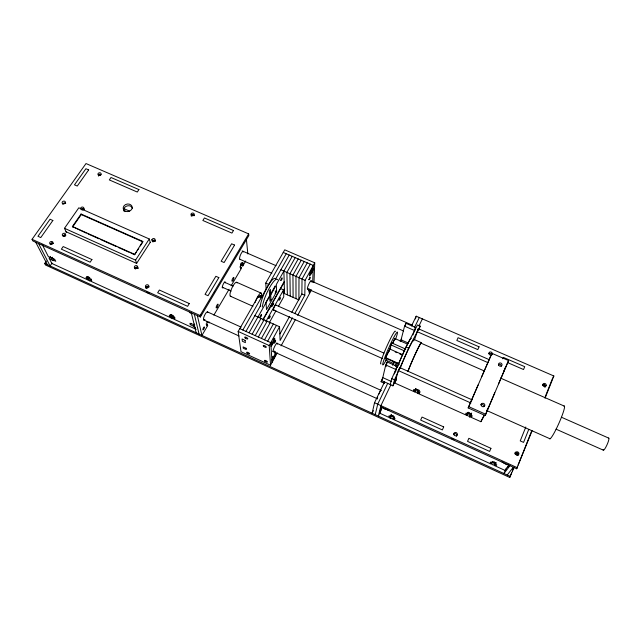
<?xml version="1.0" encoding="UTF-8"?>
<svg xmlns="http://www.w3.org/2000/svg" width="641" height="641" viewBox="0 0 641 641"><rect width="100%" height="100%" fill="white"/><g stroke="black" fill="none" stroke-linecap="round" stroke-linejoin="round"><path stroke-width="0.96" d="M301.855 294.459L302.039 279.019L310.26 264.14M294.828 313.537L304.804 295.269L305.076 280.349L314.731 262.802L284.732 249.83L265.751 283.098L266.199 289.812M310.565 290.894L310.581 290.261L309.178 292.833L310.164 289.66M309.603 272.729L311.101 273.378L311.077 274.06L313.129 269.685L311.63 269.036M312.688 282.288L313.273 265.446L283.242 252.442M313.986 282.609L314.731 262.802M384.239 383.19L384.544 381.94L374.528 402.732L372.141 413.245L373.391 410.625M399.375 364.304L385.449 358.103L385.553 357.654L389.768 349L402.788 354.777M384.528 383.326L381.091 381.772L382.781 377.621L391.579 381.579M395.529 371.892L396.987 366.364L387.188 361.997L385.746 364.961L382.485 378.887L381.091 381.772M389.239 351.268L391.691 342.903L405.721 349.105M386.082 366.66L387.188 361.997M390.481 348.007L390.698 347.093M391.098 345.419L391.691 342.903M375.225 414.655L377.717 404.183L387.709 383.366M407.644 344.161L394.872 338.528L392.981 342.879M414.559 331.181L415.6 327.527L405.961 323.312L404.575 326.165L400.697 341.212L401.707 339.137M405.224 326.149L405.961 323.312M419.022 329.915L420.143 326.109L417.483 324.955L406.025 347.013L391.779 378.647L390.225 384.624L392.901 385.826L396.483 378.839M394.359 373.919L396.987 366.364M392.901 385.826L394.495 379.865L408.742 348.207L416.946 332.302M472.241 399.912L399.72 367.581L398.293 370.562L395.128 382.236L396.515 379.328M399.223 369.384L399.72 367.581M415.456 318.897L416.209 316.197L553.864 375.987L545.034 398.237M412.94 334.931L415.6 327.527M388.831 410.448L385.666 409.006L385.537 409.511L381.251 406.995L379.704 413.181L390.04 417.9L391.274 414.975M390.249 417.155L388.903 416.538L389.127 415.721L390.481 416.338L390.802 415.216L393.935 416.642L393.606 417.764L394.96 418.381L394.72 419.198L393.366 418.581L394.047 417.123M414.559 339.682L418.285 328.697L489.395 359.745M417.756 330.508L418.285 328.697M492.216 461.905L491.142 464.068L393.149 419.318L393.366 418.581M394.223 382.765L414.527 391.883L415.817 388.871M414.799 391.066L413.413 390.449L413.709 389.544L415.096 390.161L415.512 388.927L418.733 390.369L418.309 391.603L419.703 392.228L419.39 393.133L418.004 392.508L419.022 390.305M484.556 415.2L480.862 421.698L469.957 416.794L470.366 416.025L471.784 416.666L472.233 415.817L470.815 415.176L471.423 414.014L468.138 412.532L467.529 413.701L466.111 413.068L465.678 413.926L467.097 414.559L466.696 415.328L417.724 393.326L418.004 392.508M377.405 397.885L377.685 397.108M394.127 363.151L394.544 362.053M309.731 289.291L308.625 291.182L309.266 288.955M380.618 406.819L516.646 468.755L517.375 466.912M518.112 465.062L531.325 431.786M545.275 396.659L552.622 378.166M516.646 468.755L532.15 430.68M528.753 429.406L523.569 442.394L520.236 440.896L525.812 426.994M46.368 261.023L44.67 263.467L45.463 264.989L509.731 477.449L511.59 472.802M512.327 470.943L513.441 468.162M509.731 477.449L514.146 467.297M518.112 453.836L517.575 455.174L515.084 454.044M544.738 387.148L545.235 385.906L542.823 384.848M505.813 468.932L503.962 473.531L509.932 465.703M507.015 467.361L505.188 470.486L494.379 465.55L495.613 462.522M508.241 465.735L507.624 467.273L509.17 465.238L506.959 464.228L506.638 464.661L502.055 462.001M494.379 465.55L495.765 462.626M494.836 464.901L496.238 465.542L496.751 464.829L495.341 464.188L495.958 462.666M480.862 421.698L483.995 415.416M478.106 384.985L468.17 407.916L485.133 415.512L494.748 392.813M498.594 383.735L508.569 360.571L491.919 353.327L481.687 376.732M485.133 415.512L508.569 360.571M502.776 358.816L503.377 357.398L524.723 366.684L523.537 369.536L507.512 362.558M469.957 416.794L471.656 413.028M470.366 416.025L471.455 413.669M468.17 407.916L491.919 353.327M466.696 415.328L468.066 412.307M467.529 413.701L468.186 412.203M275.213 351.388L274.725 353.175L275.478 352.326M418.309 391.603L418.99 390.137M417.724 393.326L418.733 391.122M419.39 393.133L420.071 391.659M415.096 390.161L415.785 388.694M414.527 391.883L415.881 388.959M152.374 241.345L153.151 240.431A1.675 1.426 -11.6 0 1 155.426 240.832M379.007 393.983L379.504 392.917M390.04 417.9L391.403 414.999M393.149 419.318L393.822 417.868M390.481 416.338L391.17 414.879M418.982 325.965L422.371 318.873M380.65 409.391L381.691 407.211M380.177 411.298L381.211 409.126M381.227 409.984L378.326 416.073L380.914 405.641L390.874 384.792L381.379 380.522M395.096 365.314L396.378 362.638M395.713 366.676L397.428 363.102M414.615 327.279L419.286 317.535M392.572 365.274L394.287 361.7M411.522 325.932L416.209 316.197M400.192 341.613L401.05 339.85L408.277 343.031M392.364 343.664L394.872 338.528M385.449 358.103L390.593 347.55M491.671 354.994L492.112 354.112M417.86 330.532L420.143 326.109M456.937 435.167L457.313 434.438M379.977 391.963L380.393 391.186M480.854 404.775L481.303 403.958M271.888 359.889L275.502 353.247L275.574 354.545L274.108 357.862L271.968 361.171M261.167 297.825L258.123 296.471L238.156 331.461L241.016 351.709L270.55 365.202L277.273 352.846M281.07 345.876L295.301 319.715M297.672 315.356L311.606 289.748M279.957 333.937L289.484 316.566M291.863 312.223L301.863 293.979L304.804 295.269M292.448 317.888L280.101 340.507L279.54 326.742L254.862 315.676M270.935 344.978L274.693 338.136L274.765 339.538L272.096 345.058L272.064 344.457L270.518 343.76M313.185 268.106L311.173 271.119L309.691 274.46L309.651 276.023L311.101 273.378M271.023 346.356L272.064 344.457M267.666 341.244L276.439 325.356M270.55 365.202L269.196 345.531L279.54 326.742M504.339 369.392L505.733 366.876M264.549 339.834L273.346 323.969M307.239 262.834L299.002 277.697L298.89 299.94L283.05 292.953M503.546 371.516L504.475 369.849M261.44 338.424L270.254 322.583M304.227 261.528L295.974 276.367L295.998 298.666M282.929 291.783L284.372 289.211M258.331 337.022L267.169 321.197M301.222 260.222L292.945 275.045L293.113 297.4M269.188 322.944L275.991 310.733M278.418 306.366L283.763 296.775L283.562 289.884L280.614 288.586M262.722 319.947L284.171 281.728M263.09 319.835L284.179 282.232M255.23 335.612L264.084 319.819M298.217 258.924L289.916 273.723L290.237 296.126M265.783 321.686L283.562 289.884M252.129 334.209L261.007 318.433M295.213 257.626L286.896 272.409L287.36 294.852M292.216 256.328L276.319 284.492L276.632 291.655L266.52 309.643L266.039 302.696M265.454 303.161L269.629 295.773M270.654 293.955L275.245 285.83L275.293 286.856L270.71 294.972M249.037 332.815L270.678 294.467M245.944 331.413L260.703 305.372M275.454 279.332L289.219 255.03M486.783 410.504L488.642 407.227M242.859 330.019L286.231 253.732M241.088 263.315L242.498 263.932L243.131 262.85L242.787 265.975L240.679 265.045M206.073 324.042L207.508 324.699L206.827 325.852L207.003 322.311M239.742 266.928L241.152 267.545L240.511 268.635L240.84 264.917L242.322 262.409L242.498 263.932M213.878 315.108L229.093 289.243M231.121 285.798L241.264 268.555L241.152 267.545M242.787 265.975L245.703 261.007M195.441 327.535L193.326 326.573L194.375 323.977M193.326 326.573L194.519 324.57M200.393 316.983L200.064 315.508L248.66 233.885L86.006 163.551L32.05 239.317L32.923 240.992L200.393 316.983L248.82 235.567L248.66 233.885M193.181 325.981L190.297 324.666L191.09 323.328M91.423 279.083L90.573 280.349L91.014 281.343L171.075 317.904L170.802 316.975L172.012 314.995M171.075 317.904L172.685 315.268M196.194 329.378L173.919 319.202L173.655 318.281L174.456 316.958M170.802 316.975L169.569 316.414L170.378 315.092M169.569 316.414L169.264 315.388L170.506 315.957L171.315 314.635M145.739 287.817L146.597 286.463M191.234 215.953L192.292 214.286L192.516 215.432M146.509 288.17L147.358 286.815M66.015 231.721L136.629 263.395L150.242 242.338M152.358 241.465L152.919 240.599M136.621 263.387L135.547 260.142L149.265 238.981L78.803 207.812L64.485 228.308L66.392 232.563M136.148 252.33L134.586 254.733L142.775 241.401L81.054 214.03L72.385 226.513L86.279 233.14M137.19 250.719L138.76 248.315M140.323 245.912L142.406 242.707M50.519 256.424L49.213 258.307L51.817 263.443L88.162 280.037L89.428 278.138M88.162 280.037L87.721 279.051L86.527 278.506L87.801 276.6M86.527 278.506L86.03 277.409L87.232 277.954L88.081 276.68M87.721 279.051L88.987 277.144M258.459 297.24L260.246 295.661L262.69 296.751M49.213 258.307L53.371 260.727L53.035 260.054L53.908 258.796M52.057 263.082L50.086 265.943L38.572 243.556M545.932 385.433L545.363 386.251L542.935 385.193M82.929 210.184L83.795 208.934M72.609 227.026L81.271 214.559L81.054 214.03M51.032 259.14L52.346 257.249M51.368 259.813L52.682 257.922M552.991 377.245L553.864 375.987M50.286 244.59L51.2 243.3M98.506 175.73L99.627 174.128L100.044 175.338M495.341 464.188L496.03 463.203L492.769 461.72L492.088 462.706L490.677 462.065L490.189 462.778L491.591 463.419M507.215 475.021L513.289 467.225M310.669 270.79L312.167 271.439M310.645 271.472L312.143 272.121M242.162 250.895L276.079 265.695M310.909 280.894L412.652 325.299M543.496 384.368L545.122 385.081M280.87 269.773L305.076 280.349M404.575 326.165L414.23 330.387M416.914 331.565L488.113 362.694M239.846 259.252L271.872 273.29M307.552 288.931L403.622 331.036M124.178 208.766L129.514 211.105M241.152 263.042L243.26 263.964M413.757 339.353L421.257 342.647M421.025 343.175L484.067 370.867M500.517 378.086L564.473 406.178M240.567 264.036L242.667 264.965M265.751 283.098L268.779 284.428M406.025 347.013L408.742 348.207M561.54 417.275L608.846 438.164M275.141 290.998L276.632 291.655M390.746 344.834L404.791 351.044M395.152 351.893L396.987 352.71M399.728 353.92L401.562 354.737M236.85 282.344L261.256 293.161M81.271 214.559L142.927 241.905L142.775 241.401M556.059 429.158L603.237 450.118M224.23 282.12L233.148 286.086M275.438 304.876L383.887 353.079M385.553 357.654L398.622 363.471M222.195 287.152L231.105 291.126M273.338 309.948L382.581 358.623M385.305 359.841L393.502 363.495M385.746 364.961L395.561 369.344M398.293 370.562L470.903 402.989M486.551 410.44L550.026 438.797M230.319 296.182L252.923 306.278M72.385 226.513L134.426 254.237M88.105 233.957L99.043 238.845M100.861 239.654L116.358 246.585M118.176 247.394L129.113 252.29M130.94 253.099L134.586 254.733M468.795 406.682L485.822 414.302M64.485 228.308L135.547 260.142M391.779 378.647L394.495 379.865M273.226 338.841L274.765 339.538M207.428 311.895L241.136 327.134M276.672 343.191L381.443 390.553M515.34 452.217L517.84 453.355M271.704 342.278L273.242 342.975M514.819 452.915L518.152 454.421M239.774 328.625L270.782 342.655L272.048 362.437M146.452 287.368L147.726 287.945M238.156 331.461L269.196 345.531M32.05 239.317L200.064 315.508M146.525 292.168L149.457 293.498M192.108 313.753L189.92 312.768L189.768 312.135M203.509 319.843L239.061 335.988M272.794 351.3L377.637 398.902M206.45 321.566L209.319 322.864L209.126 321.95M374.528 402.732L517.431 467.762M272.593 356.628L274.076 357.301M272.625 357.181L274.108 357.862M451.416 438.588L453.852 439.702M53.035 260.054L55.775 261.304L55.006 259.749L51.921 257.818L48.42 256.753L42.202 244.509M194.816 324.971L189.944 323.28L190.297 324.666M90.573 280.349L91.775 280.894L89.323 277.721L86.559 276.455L87.232 277.954M173.655 318.281L174.889 318.841L174.6 317.824L173.358 317.263L172.958 315.861L170.089 314.555L170.506 315.957M44.67 263.467L510.476 476.511M260.246 295.661L260.014 296.583A4.407 1.034 -66 0 0 258.355 297.304M35.744 242.274L47.378 264.709M51.649 242.651L52.193 243.756M149.265 238.981L150.234 242.33M191.339 312.872L196.178 332.767M194.351 314.242L199.063 334.081M197.372 315.612L201.939 335.403L207.7 325.604L207.508 324.699M246.384 239.205L247.843 253.932M269.661 308.113L269.717 308.986M283.883 271.087L284.484 293.586M81.8 209.262A1.667 1.37 -14.6 0 1 84.38 209.415M80.774 209.214A1.667 1.378 -14.6 0 1 81.856 207.115A1.667 1.378 -14.6 0 1 83.883 208.357A1.667 1.378 -14.6 0 1 81.752 209.807M63.122 236.08A1.699 1.41 -16.8 0 1 65.614 235.079M134.922 268.379A1.707 1.466 -14.2 0 1 138.192 268.194M124.322 211.634A4.511 3.766 -12 0 1 126.557 206.122A4.511 3.766 -12 0 1 132.575 208.317M191.347 215.881A1.643 1.394 -7.8 0 1 194.503 215.713M98.546 176.011A1.627 1.33 -12.3 0 1 101.006 174.721M62.89 204.335A1.667 1.362 -15.3 0 1 65.743 203.205M50.479 244.678A1.707 1.418 -17.9 0 1 53.403 243.5M145.996 288.29A1.723 1.498 -14.4 0 1 149.121 286.968M135.547 268.98A1.53 1.314 -14.2 0 1 137.623 268.379M152.959 241.994A1.506 1.282 -11.7 0 1 154.633 241.296M64.453 236.241A1.522 1.266 -16.8 0 1 65.598 236.048M135.035 268.755A1.53 1.322 -14.2 0 1 138.023 268.234M63.283 236.112A1.522 1.266 -16.8 0 1 65.831 235.391M81.663 209.623A1.498 1.234 -14.6 0 1 84.011 209.246M152.534 241.369A1.506 1.282 -11.6 0 1 155.434 241.208M230.848 296.294A7.676 2.019 -66 0 1 231.986 287.857A7.676 2.019 -66 0 1 237.138 282.953M255.142 302.48A7.716 1.803 -66 0 1 259.725 293.786A7.716 1.803 -66 0 1 261.264 296.15M274.244 351.036A4.743 0.929 -65.5 0 1 273.234 350.21A4.743 0.929 -65.5 0 1 275.854 344.361A4.743 0.929 -65.5 0 1 277.297 344.193M308.337 288.618A4.583 0.873 -66.4 0 1 307.592 287.408A4.583 0.873 -66.4 0 1 310.116 281.752A4.583 0.873 -66.4 0 1 311.294 282M272.681 305.356A3.037 0.657 -66 0 1 273.378 304.307M174.721 317.88A1.643 1.458 -14.1 0 1 174.464 318.2M174.136 318.457A1.643 1.458 -14.1 0 1 171.732 317.712A1.643 1.458 -14.1 0 1 173.286 315.765M494.724 462.353A1.787 1.627 36.1 0 1 494.684 464.509A1.787 1.627 36.1 0 1 492.488 464.661A1.787 1.627 36.1 0 1 491.767 462.554M491.984 462.193A1.787 1.627 36.1 0 1 492.288 461.897M494.003 461.784A1.787 1.627 36.1 0 1 494.395 462.025M393.951 417.467A1.707 1.603 20.1 0 1 392.164 418.765A1.707 1.603 20.1 0 1 390.577 417.131A1.707 1.603 20.1 0 1 392.084 415.544M392.957 415.705A1.707 1.603 20.1 0 1 393.334 415.937M393.638 416.257A1.707 1.603 20.1 0 1 393.854 416.634M91.487 280.333A1.635 1.394 -17.8 0 1 88.963 280.181A1.635 1.394 -17.8 0 1 90.004 278.058M172.068 318.713A1.635 1.45 -14.1 0 1 174.841 317.511M491.31 463.163A1.779 1.619 36.2 0 1 494.315 464.997M390.273 418.373A1.699 1.594 20.1 0 1 392.204 416.682A1.699 1.594 20.1 0 1 393.502 418.974M89.428 280.966A1.627 1.386 -17.8 0 1 91.495 279.492M244.061 242.514A1.578 0.433 -66.9 0 1 243.868 242.803M201.122 314.571A1.707 0.481 -65.3 0 1 200.937 314.979M200.513 315.692A1.707 0.481 -65.3 0 1 200.304 315.949M204.952 319.394A4.447 1.242 -65.3 0 1 203.518 318.697A4.447 1.242 -65.3 0 1 205.641 313.449A4.447 1.242 -65.3 0 1 207.804 312.359M239.966 259.301A4.311 1.162 -66.6 0 1 240.832 254.173A4.311 1.162 -66.6 0 1 243.58 251.953M223.316 287.545A3.285 0.905 -66 0 1 222.371 286.679A3.285 0.905 -66 0 1 224.19 282.625A3.285 0.905 -66 0 1 225.44 282.801M214.583 291.807A2.163 0.609 -65.8 0 1 214.31 292.216M274.14 309.811A2.876 0.617 -66 0 1 273.491 309.323A2.876 0.617 -66 0 1 274.893 305.925A2.876 0.617 -66 0 1 276.023 305.252M271.055 306.318A2.876 0.625 -66 0 1 271.367 305.629M271.696 304.988A2.876 0.625 -66 0 1 272.04 304.427M481.199 404.832A1.859 1.683 28.3 0 1 484.139 406.586M498.418 364.561A1.819 1.611 25.4 0 1 501.318 366.251M491.951 354.537A1.731 1.53 23.7 0 1 491.647 354.81M491.27 354.986A1.731 1.53 23.7 0 1 488.899 353.608A1.731 1.53 23.7 0 1 490.758 351.965A1.731 1.53 23.7 0 1 492.168 354.193M418.172 392.212A1.755 1.611 20.4 0 1 415.256 391.803A1.755 1.611 20.4 0 1 416.738 389.512A1.755 1.611 20.4 0 1 418.397 391.859M453.612 434.109A1.795 1.659 29.9 0 1 456.769 435.543M456.656 435.96A1.795 1.659 29.9 0 1 456.432 436.329M488.859 353.536A1.723 1.53 23.8 0 1 491.599 354.721M542.582 384.912A1.771 1.554 29.7 0 1 545.323 386.956M514.931 453.395A1.843 1.659 35.8 0 1 518.056 455.278M466.968 414.631A1.779 1.627 28.4 0 1 469.589 414.623A1.779 1.627 28.4 0 1 469.46 417.099M415.023 391.29A1.747 1.611 20.5 0 1 418.1 392.677M563.904 406.122A17.948 2.075 -66 0 1 559.048 422.972A17.948 2.075 -66 0 1 549.529 438.572M608.557 438.083A6.642 1.154 -66 0 1 606.795 445.295A6.642 1.154 -66 0 1 603.141 449.605M400.16 368.551A18.02 1.13 -66.1 0 1 409.471 346.893A18.02 1.13 -66.1 0 1 413.653 341.004M407.98 371.203A18.044 0.97 -66.1 0 1 416.41 351.637A18.044 0.97 -66.1 0 1 421.417 342.911M386.699 359.04A17.956 1.474 -66.1 0 1 383.879 360.026A17.956 1.474 -66.1 0 1 394.688 335.756A17.956 1.474 -66.1 0 1 395.457 339.377M380.946 363.896A17.948 1.522 -66.1 0 1 386.723 346.637A17.948 1.522 -66.1 0 1 395.393 331.477M407.924 371.5A17.459 0.937 -66.1 0 1 416.113 352.35A17.459 0.937 -66.1 0 1 421.185 343.432M397.468 367.349A18.004 1.186 -66.1 0 1 398.309 365.025M398.638 364.16A18.004 1.186 -66.1 0 1 405.897 347.478M406.266 346.701A18.004 1.186 -66.1 0 1 411.298 338.464M276.007 291.062A17.531 3.934 -66.1 0 1 275.117 293.506M262.289 307.055A17.531 3.934 -66.1 0 1 269.653 287.448A17.531 3.934 -66.1 0 1 277.697 279.796M260.254 306.142A17.523 3.974 -66.1 0 1 267.601 286.543A17.523 3.974 -66.1 0 1 275.678 278.907M260.078 316.991C261.953 317.423 262.145 310.981 260.078 316.991M268.739 318.313C270.494 318.713 270.798 312.455 268.739 318.313M274.156 342.983C275.91 343.151 276.303 337.03 274.156 342.983M278.963 300.012C280.606 300.565 281.038 294.147 278.963 300.012M280.758 280.285C282.401 281.038 282.857 274.268 280.758 280.285M308.866 279.716C310.228 280.446 311.061 273.739 308.866 279.716M151.901 239.678L151.845 240.055A1.683 1.434 -11.6 0 0 153.8 241.361A1.683 1.434 -11.6 0 0 155.082 239.381A1.683 1.434 -11.6 0 0 152.678 238.756L151.901 239.678M272.209 304.451L271.664 306.799A4.423 0.962 -66 0 1 273.667 303.217L272.209 304.451M490.934 448.331L489.652 451.432L467.545 441.385L468.851 438.316L490.934 448.331M443.692 426.906L442.354 429.943L420.648 420.079L422.01 417.067L443.692 426.906M479.059 346.821L477.817 349.617L456.833 340.475L458.091 337.703L479.059 346.821M270.975 299.483L269.957 301.286L269.348 291.158L270.39 289.323L270.975 299.483M218.845 277.617L208.045 295.701L205.04 294.347L215.865 276.295L218.845 277.617M234.574 245.078L224.11 262.538L221.145 261.232L231.625 243.796L234.574 245.078M189.295 303.562L187.621 306.326L157.662 292.769L159.369 290.036L189.295 303.562M233.468 230.536L231.922 233.092L202.852 220.48L204.431 217.956L233.468 230.536M91.927 259.549L90.149 262.201L61.376 249.173L63.187 246.561L91.927 259.549M138.929 189.592L137.286 192.044L109.323 179.921L110.997 177.501L138.929 189.592M52.866 220.488L40.776 237.571L37.947 236.289L50.054 219.23L52.866 220.488M88.674 169.921L77.249 186.05L74.476 184.84L85.918 168.727L88.674 169.921M245.11 340.355L242.066 338.969L242.37 341.268L245.399 342.647L245.11 340.355M246.112 348.279L243.131 346.917L243.308 348.247L246.288 349.601L246.112 348.279M63.459 236.088A1.699 1.41 -16.8 0 0 65.59 234.221A1.699 1.41 -16.8 0 0 62.818 233.733A1.699 1.41 -16.8 0 0 63.459 236.088M135.155 268.395A1.707 1.466 -14.1 0 0 137.711 266.968A1.707 1.466 -14.1 0 0 135.179 265.831A1.707 1.466 -14.1 0 0 135.155 268.395M125.396 211.21A4.527 3.774 -12 0 0 132.182 207.548A4.527 3.774 -12 0 0 125.468 204.623A4.527 3.774 -12 0 0 125.396 211.21M191.803 215.688A1.651 1.394 -7.8 0 0 194.239 214.342A1.651 1.394 -7.8 0 0 191.747 213.269A1.651 1.394 -7.8 0 0 191.803 215.688M98.69 175.305A1.635 1.33 -12.3 0 0 101.158 174.023A1.635 1.33 -12.3 0 0 98.754 172.982A1.635 1.33 -12.3 0 0 98.69 175.305M62.898 203.734A1.667 1.362 -15.3 0 0 65.43 202.404A1.667 1.362 -15.3 0 0 63.01 201.33A1.667 1.362 -15.3 0 0 62.898 203.734M50.839 244.341A1.715 1.418 -17.8 0 0 53.003 242.458A1.715 1.418 -17.8 0 0 50.206 241.961A1.715 1.418 -17.8 0 0 50.839 244.341M146.276 287.617A1.723 1.498 -14.4 0 0 148.848 286.158A1.723 1.498 -14.4 0 0 146.284 284.997A1.723 1.498 -14.4 0 0 146.276 287.617M263.699 346.412A1.739 0.593 28.8 0 0 266.263 347.278A1.739 0.593 28.8 0 0 264.308 345.571A1.739 0.593 28.8 0 0 263.699 346.412M264.925 361.228A1.675 0.553 28.6 0 0 267.393 362.085A1.675 0.553 28.6 0 0 265.51 360.466A1.675 0.553 28.6 0 0 264.925 361.228M245.231 338.023A1.731 0.585 29.2 0 0 247.763 338.881A1.731 0.585 29.2 0 0 245.783 337.166A1.731 0.585 29.2 0 0 245.231 338.023M247.138 353.103A1.667 0.545 29 0 0 249.573 353.944A1.667 0.545 29 0 0 247.666 352.318A1.667 0.545 29 0 0 247.138 353.103M203.59 329.45A1.651 0.457 -65.1 0 0 204.375 326.966A1.651 0.457 -65.1 0 0 202.981 328.905A1.651 0.457 -65.1 0 0 203.59 329.45M232.771 280.726A2.139 0.577 -66.1 0 0 233.837 277.433A2.139 0.577 -66.1 0 0 232.106 279.821A2.139 0.577 -66.1 0 0 232.771 280.726M217.059 307.368A2.091 0.569 -65.6 0 0 218.076 304.179A2.091 0.569 -65.6 0 0 216.338 306.582A2.091 0.569 -65.6 0 0 217.059 307.368M481.343 405.585A1.859 1.683 28.2 0 0 484.484 406.154A1.859 1.683 28.2 0 0 483.21 403.325A1.859 1.683 28.2 0 0 481.343 405.585M498.634 365.122A1.827 1.619 25.3 0 0 501.719 365.666A1.827 1.619 25.3 0 0 500.445 362.958A1.827 1.619 25.3 0 0 498.634 365.122M453.948 434.678A1.803 1.667 29.8 0 0 456.993 435.239A1.803 1.667 29.8 0 0 455.791 432.459A1.803 1.667 29.8 0 0 453.948 434.678M542.991 385.537A1.779 1.562 29.7 0 0 545.972 386.074A1.779 1.562 29.7 0 0 544.69 383.43A1.779 1.562 29.7 0 0 542.991 385.537M515.548 454.052A1.843 1.667 35.7 0 0 518.625 454.621A1.843 1.667 35.7 0 0 517.335 451.793A1.843 1.667 35.7 0 0 515.548 454.052M467.361 415.112A1.787 1.627 28.3 0 0 470.382 415.656A1.787 1.627 28.3 0 0 469.172 412.932A1.787 1.627 28.3 0 0 467.361 415.112"/></g></svg>
